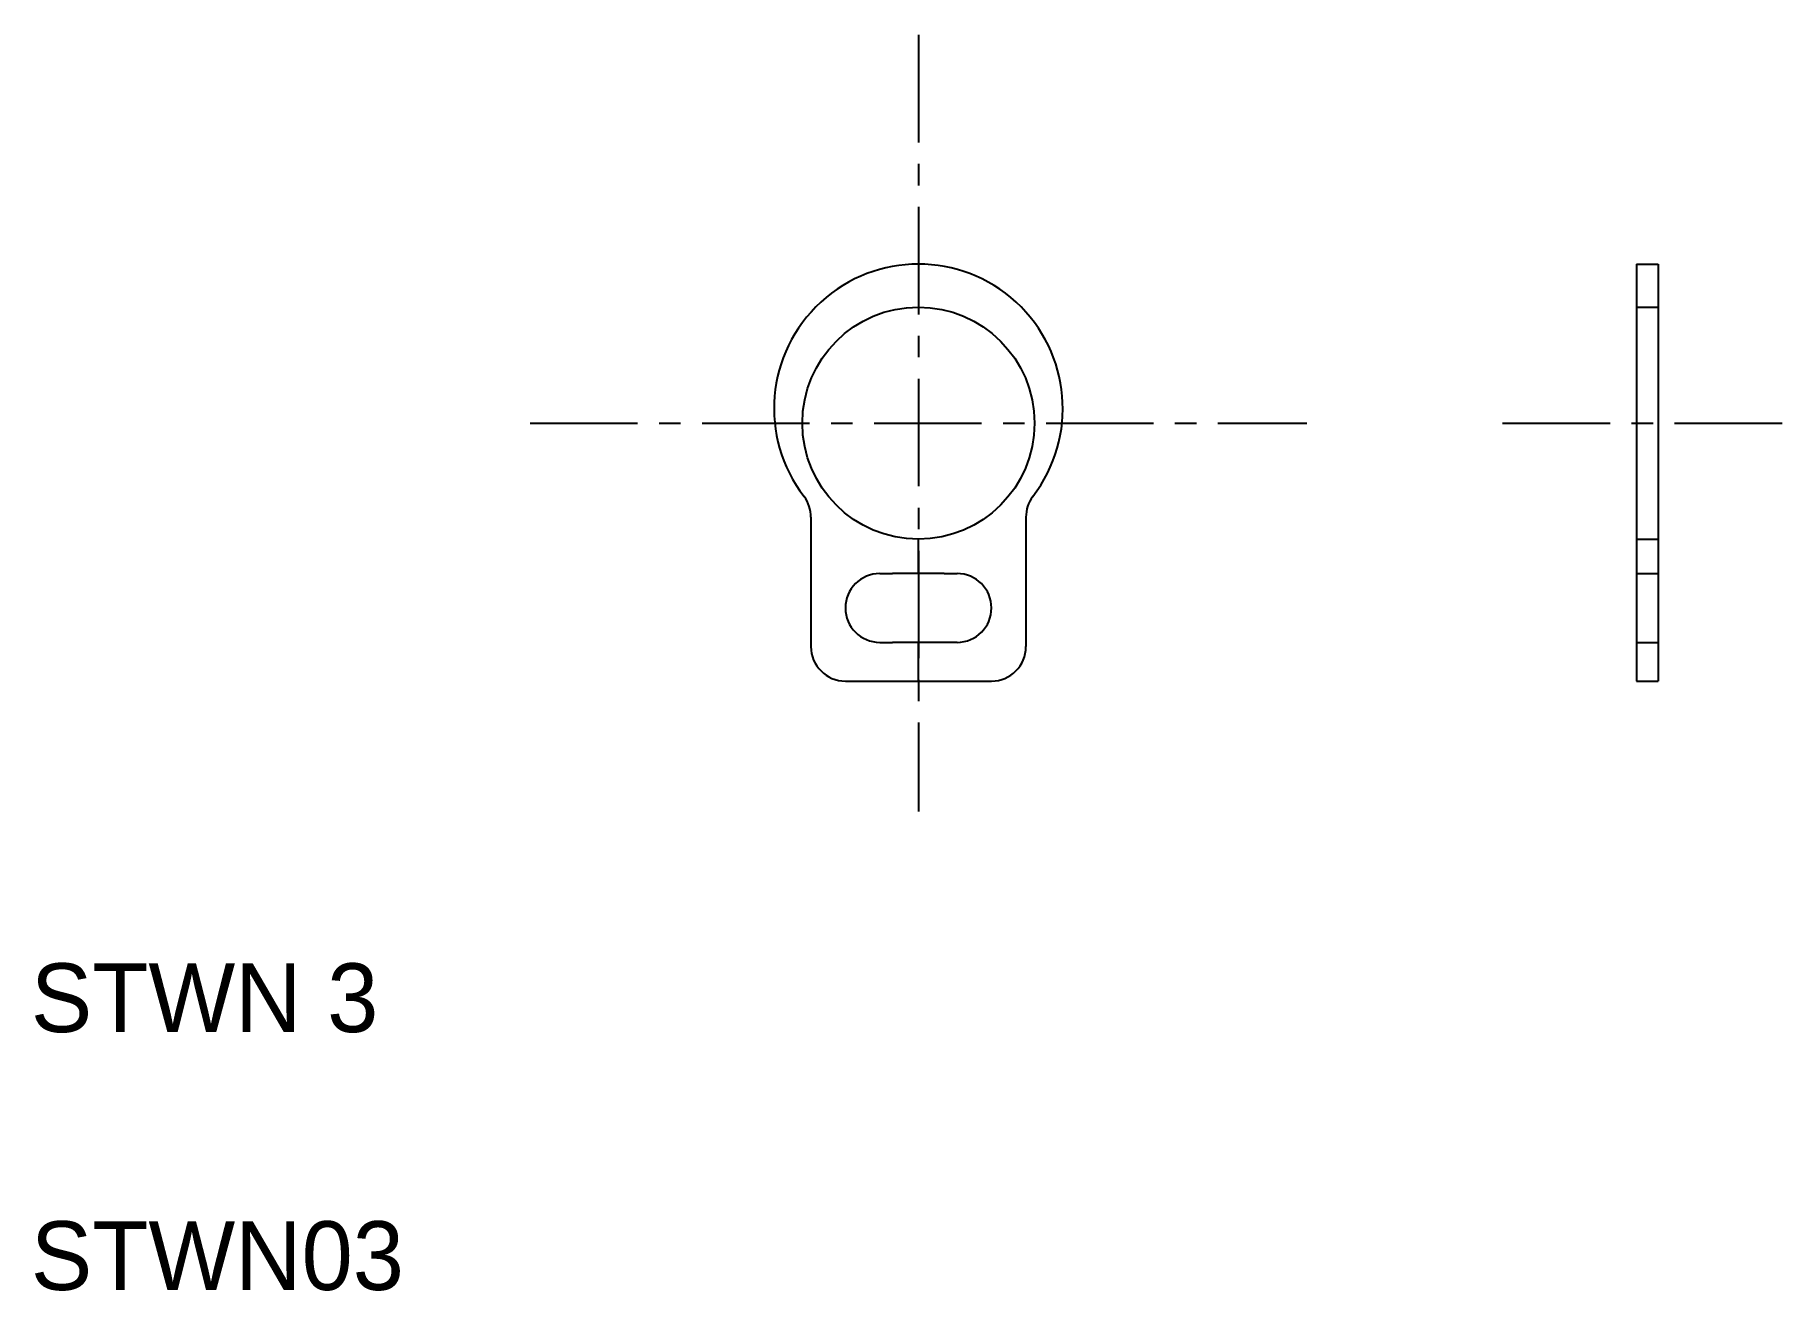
# Model space of a CAD drawing. Extents: x 109.7 to 130, y 97.9 to 112.5.
import ezdxf

# ---------------------------------------------------------------- set-up
doc = ezdxf.new("R2010")
doc.units = 0
doc.linetypes.add('CENTER', pattern=[2, 1.25, -0.25, 0.25, -0.25])
doc.linetypes.add('DASHED', pattern=[0.75, 0.5, -0.25])
doc.layers.get('0').update_dxf_attribs({"linetype": 'CONTINUOUS'})
doc.layers.add('CENTER', color=1, linetype='CENTER')

msp = doc.modelspace()

# ---------------------------------------------------------------- linework, layer by layer
at = {"color": 7, "linetype": 'CONTINUOUS'}
for p, q in [((128.301, 109.836), (128.301, 104.986)), ((128.301, 109.836), (128.551, 109.836)), ((128.551, 109.836), (128.551, 104.986)), ((118.698, 106.892), (118.698, 105.386)), ((121.198, 106.892), (121.198, 105.386)), ((119.948, 106.236), (119.948, 106.636)), ((119.498, 106.236), (119.648, 106.236)), ((120.248, 106.236), (119.648, 106.236)), ((120.248, 106.236), (120.398, 106.236)), ((119.498, 105.436), (119.648, 105.436)), ((120.398, 105.436), (119.648, 105.436)), ((119.948, 104.986), (119.948, 105.436)), ((119.098, 104.986), (120.798, 104.986)), ((119.236, 104.986), (119.236, 104.986)), ((119.373, 104.986), (119.373, 104.986)), ((128.301, 104.986), (128.551, 104.986))]:
    msp.add_line(p, q, dxfattribs=at)
at = {"color": 3, "linetype": 'DASHED'}
for p, q in [((128.301, 109.336), (128.551, 109.336)), ((128.301, 106.636), (128.551, 106.636)), ((128.301, 106.236), (128.551, 106.236)), ((128.301, 105.436), (128.551, 105.436))]:
    msp.add_line(p, q, dxfattribs=at)
at = {"color": 7, "linetype": 'CONTINUOUS'}
msp.add_circle((119.948, 107.986), 1.35, dxfattribs=at)
for centre, radius, start, end in [((119.948, 108.157), 1.679, 322.3711, 217.6289), ((118.298, 106.892), 0.4, 0, 36.7771), ((121.598, 106.892), 0.4, 143.2229, 180), ((119.498, 105.836), 0.4, 90, 270), ((120.398, 105.836), 0.4, 270, 90), ((119.098, 105.386), 0.4, 180, 270), ((120.798, 105.386), 0.4, 270, 0)]:
    msp.add_arc(centre, radius, start, end, dxfattribs=at)
at = {"layer": 'CENTER', "color": 1, "linetype": 'CENTER'}
for p, q in [((119.948, 112.502), (119.948, 103.47)), ((115.432, 107.986), (124.464, 107.986)), ((126.743, 107.986), (130.027, 107.986))]:
    msp.add_line(p, q, dxfattribs=at)

# ---------------------------------------------------------------- texts
at = {"color": 7, "linetype": 'CONTINUOUS'}
for s, p in [('STWN 3', (109.625, 100.902)), ('STWN03', (109.625, 97.902))]:
    msp.add_text(s, height=0.8, dxfattribs=at).set_placement(p)

doc.saveas('drawing.dxf')
